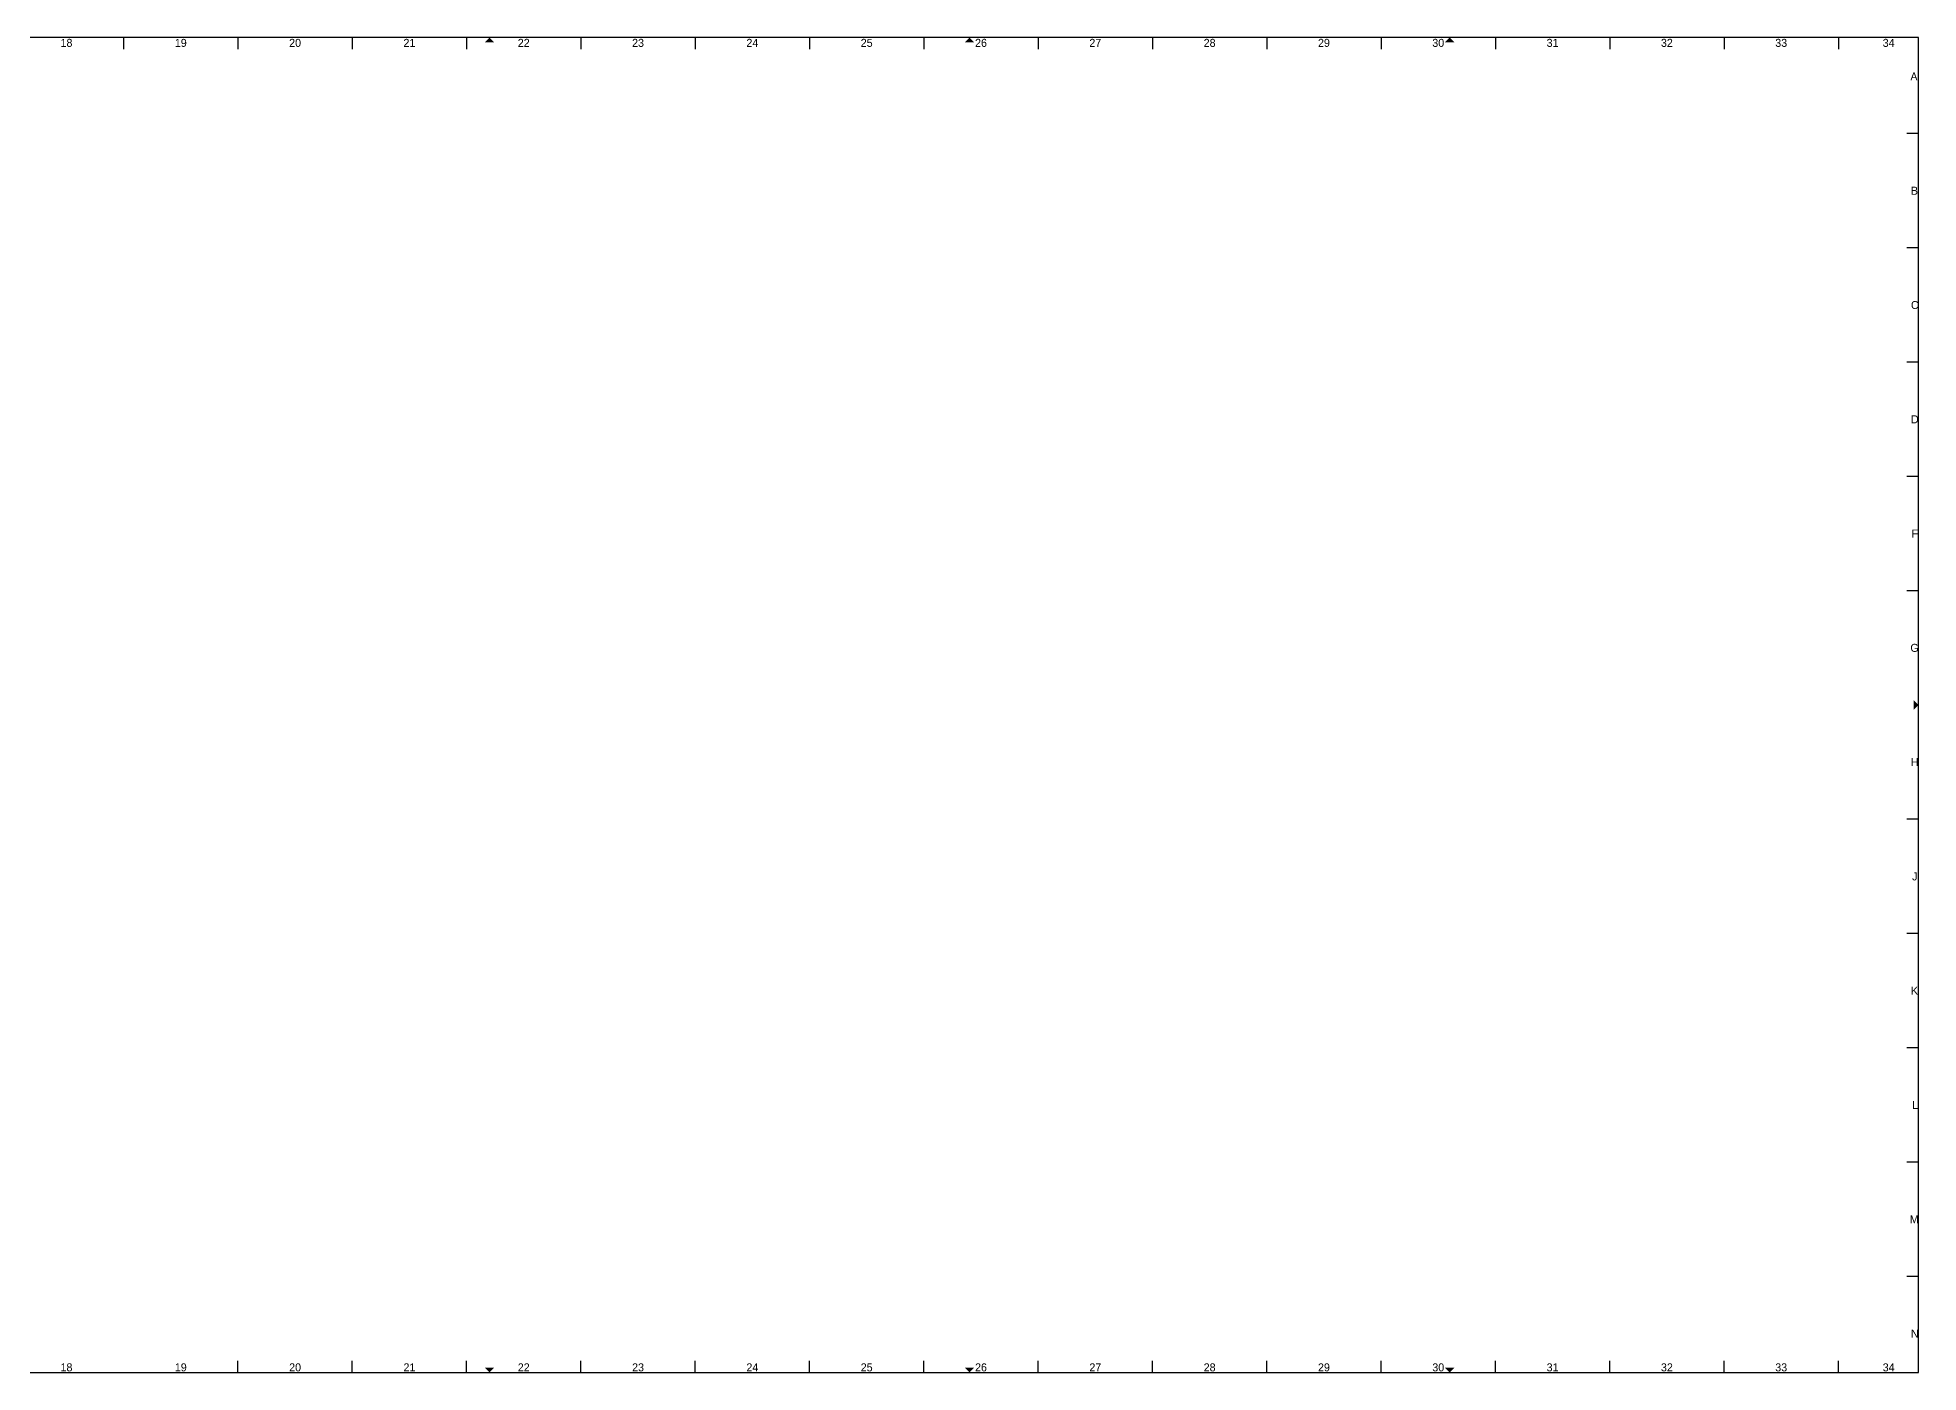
# Model space of a CAD drawing. Extents: x -5 to 1655, y -5 to 579.
# Drawn here: x 832 to 1655, y -5 to 579 of the extents above; entities that cross this region are included whole.
import ezdxf
from ezdxf.enums import TextEntityAlignment as Align

# ---------------------------------------------------------------- set-up
doc = ezdxf.new("R2010")
doc.units = 0
doc.header["$MEASUREMENT"] = 0
doc.layers.add('to-xx-rooster', color=7, linetype='CONTINUOUS', lineweight=25)
doc.layers.add('to-xx-vouwmerk', color=7, linetype='CONTINUOUS', lineweight=18)
doc.styles.add('RTW_ISO', font='iso-rtw.shx')

msp = doc.modelspace()

# ---------------------------------------------------------------- hatches: boundary and pattern name
at = {"layer": 'to-xx-vouwmerk'}
for points in [[(1028, 577), (1030, 579), (1032, 577)], [(1238, 577), (1240, 579), (1242, 577)], [(1448, 577), (1450, 579), (1452, 577)], [(1653, 289), (1655, 287), (1653, 285)], [(1028, -3), (1030, -5), (1032, -3)], [(1238, -3), (1240, -5), (1242, -3)], [(1448, -3), (1450, -5), (1452, -3)]]:
    msp.add_hatch(color=256, dxfattribs=at).paths.add_polyline_path(points)

# ---------------------------------------------------------------- linework, layer by layer
at = {"layer": 'to-xx-rooster'}
for p, q in [((1655, 579), (-5, 579)), ((870, 579), (870, 574)), ((920, 579), (920, 574)), ((970, 579), (970, 574)), ((1020, 579), (1020, 574)), ((1070, 579), (1070, 574)), ((1120, 579), (1120, 574)), ((1170, 579), (1170, 574)), ((1220, 579), (1220, 574)), ((1270, 579), (1270, 574)), ((1320, 579), (1320, 574)), ((1370, 579), (1370, 574)), ((1420, 579), (1420, 574)), ((1470, 579), (1470, 574)), ((1520, 579), (1520, 574)), ((1570, 579), (1570, 574)), ((1620, 579), (1620, 574)), ((1655, -5), (1655, 579)), ((1655, 537), (1650, 537)), ((1655, 487), (1650, 487)), ((1655, 437), (1650, 437)), ((1655, 387), (1650, 387)), ((1655, 337), (1650, 337)), ((1655, 237), (1650, 237)), ((1655, 187), (1650, 187)), ((1655, 137), (1650, 137)), ((1655, 87), (1650, 87)), ((1655, 37), (1650, 37)), ((920, -5), (920, 0)), ((970, -5), (970, 0)), ((1020, -5), (1020, 0)), ((1070, -5), (1070, 0)), ((1120, -5), (1120, 0)), ((1170, -5), (1170, 0)), ((1220, -5), (1220, 0)), ((1270, -5), (1270, 0)), ((1320, -5), (1320, 0)), ((1370, -5), (1370, 0)), ((1420, -5), (1420, 0)), ((1470, -5), (1470, 0)), ((1520, -5), (1520, 0)), ((1570, -5), (1570, 0)), ((1620, -5), (1620, 0)), ((-5, -5), (1655, -5))]:
    msp.add_line(p, q, dxfattribs=at)

# ---------------------------------------------------------------- texts
at = {"layer": 'to-xx-rooster', "style": 'RTW_ISO'}
for s, p in [('18', (845, 573.9)), ('19', (895, 573.9)), ('20', (945, 573.9)), ('21', (995, 573.9)), ('22', (1045, 573.9)), ('23', (1095, 573.9)), ('24', (1145, 573.9)), ('25', (1195, 573.9)), ('26', (1245, 573.9)), ('27', (1295, 573.9)), ('28', (1345, 573.9)), ('29', (1395, 573.9)), ('30', (1445, 573.9)), ('31', (1495, 573.9)), ('32', (1545, 573.9)), ('33', (1595, 573.9)), ('34', (1642, 573.9)), ('18', (845, -5.6)), ('19', (895, -5.6)), ('20', (945, -5.6)), ('21', (995, -5.6)), ('22', (1045, -5.6)), ('23', (1095, -5.6)), ('24', (1145, -5.6)), ('25', (1195, -5.6)), ('26', (1245, -5.6)), ('27', (1295, -5.6)), ('28', (1345, -5.6)), ('29', (1395, -5.6)), ('30', (1445, -5.6)), ('31', (1495, -5.6)), ('32', (1545, -5.6)), ('33', (1595, -5.6)), ('34', (1642, -5.6))]:
    msp.add_text(s, height=3.5, dxfattribs=at).set_placement(p, align=Align.BOTTOM_CENTER)
for s, p in [('A', (1651.5, 562)), ('B', (1651.75, 512)), ('C', (1651.75, 462)), ('D', (1651.75, 412)), ('F', (1652, 362)), ('G', (1651.5, 312)), ('H', (1651.75, 262)), ('J', (1652.25, 212)), ('K', (1651.75, 162)), ('L', (1652.25, 112)), ('M', (1651.25, 62)), ('N', (1651.75, 12))]:
    msp.add_text(s, height=3.5, dxfattribs=at).set_placement(p, align=Align.MIDDLE_LEFT)

doc.saveas('drawing.dxf')
